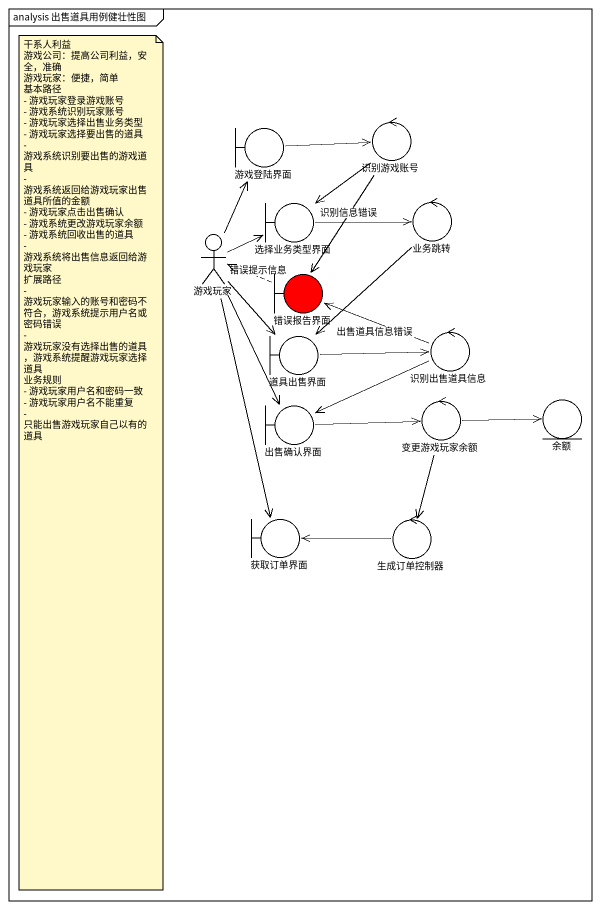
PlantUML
@startuml
mainframe analysis 出售道具用例健壮性图
boundary 游戏登陆界面
control 识别游戏账号
boundary 选择业务类型界面
control 业务跳转
actor 游戏玩家
boundary 错误报告界面 #FF0000
control 识别出售道具信息
boundary 道具出售界面
boundary 出售确认界面
control 变更游戏玩家余额
entity 余额
boundary 获取订单界面
control 生成订单控制器
游戏登陆界面 -right-> 识别游戏账号
识别游戏账号 --> 选择业务类型界面
识别游戏账号 --> 错误报告界面 : 识别信息错误
选择业务类型界面 -right-> 业务跳转
业务跳转 --> 道具出售界面
游戏玩家 -up-> 游戏登陆界面
游戏玩家 -right-> 选择业务类型界面
游戏玩家 --> 道具出售界面
游戏玩家 --> 出售确认界面
游戏玩家 --> 获取订单界面
错误报告界面 .left.> 游戏玩家 : 错误提示信息
识别出售道具信息 -left-> 错误报告界面 : 出售道具信息错误
识别出售道具信息 -left-> 出售确认界面
道具出售界面 -right-> 识别出售道具信息
出售确认界面 -right-> 变更游戏玩家余额
变更游戏玩家余额 -right-> 余额
变更游戏玩家余额 --> 生成订单控制器
生成订单控制器 -left-> 获取订单界面
note as N1
  干系人利益
  游戏公司：提高公司利益，安全，准确
  游戏玩家：便捷，简单
  基本路径
  - 游戏玩家登录游戏账号
  - 游戏系统识别玩家账号
  - 游戏玩家选择出售业务类型
  - 游戏玩家选择要出售的道具
  - 游戏系统识别要出售的游戏道具
  - 游戏系统返回给游戏玩家出售道具所值的金额
  - 游戏玩家点击出售确认
  - 游戏系统更改游戏玩家余额
  - 游戏系统回收出售的道具
  - 游戏系统将出售信息返回给游戏玩家
  扩展路径
  - 游戏玩家输入的账号和密码不符合，游戏系统提示用户名或密码错误
  - 游戏玩家没有选择出售的道具，游戏系统提醒游戏玩家选择道具
  业务规则
  - 游戏玩家用户名和密码一致
  - 游戏玩家用户名不能重复
  - 只能出售游戏玩家自己以有的道具
end note
@enduml
